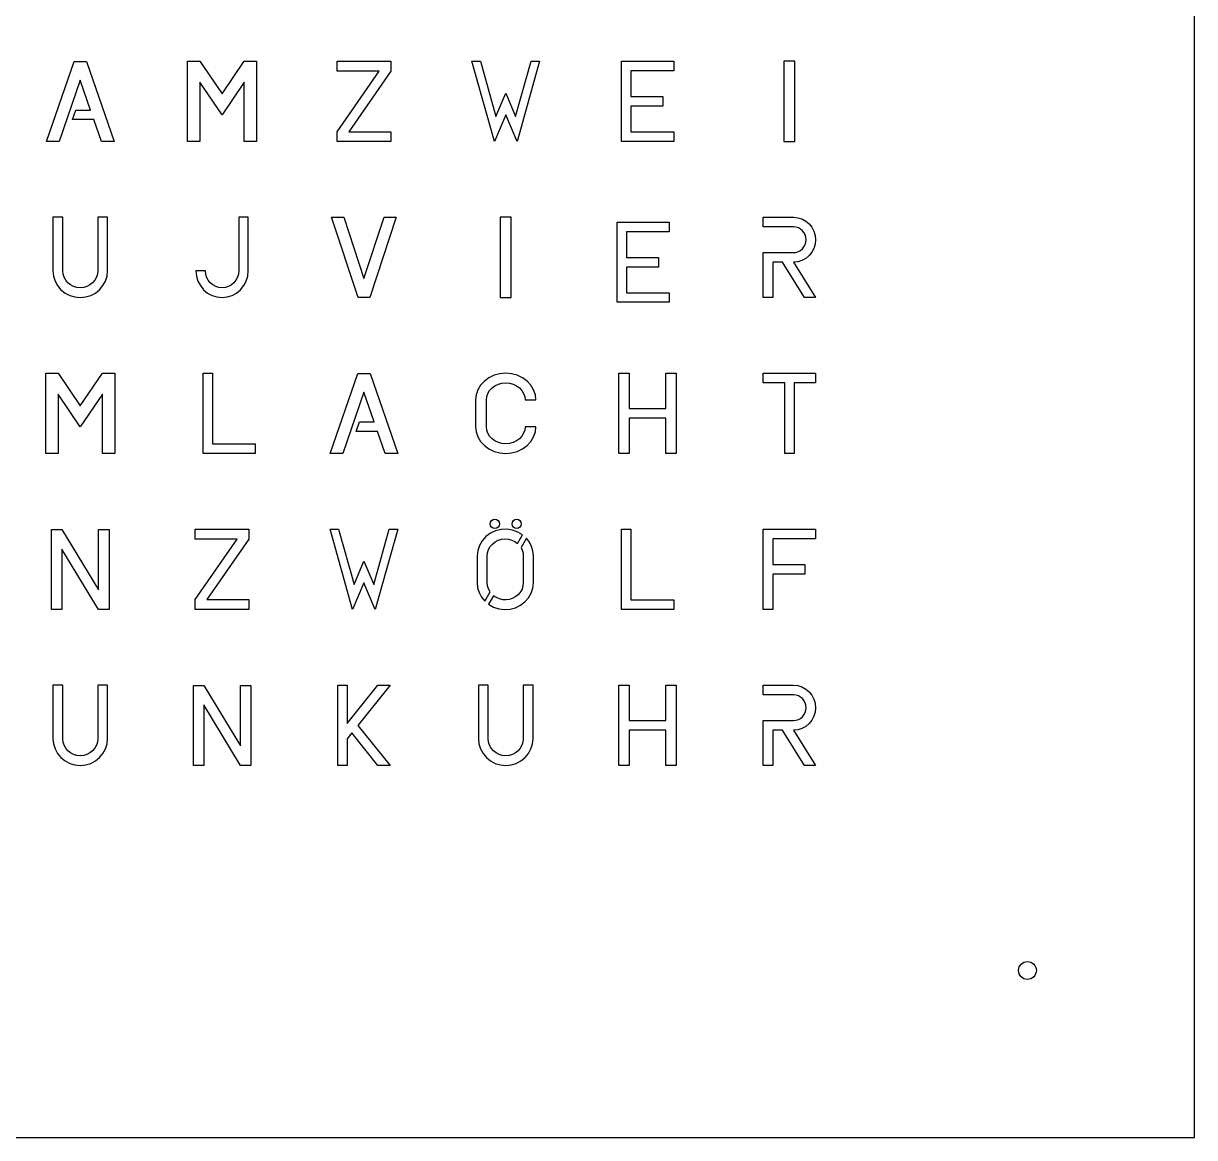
# Model space of a CAD drawing. Extents: x 0 to 500, y 0 to 500.
# Drawn here: x 237.2 to 500, y 0 to 250 of the extents above; entities that cross this region are included whole.
import ezdxf

# ---------------------------------------------------------------- set-up
doc = ezdxf.new("R2010")
doc.units = 0
doc.layers.add('7', color=7, linetype='CONTINUOUS')

msp = doc.modelspace()

# ---------------------------------------------------------------- linework, layer by layer
at = {"layer": '7'}
for p, q in [((500, 0), (500, 500)), ((242.3972, 223.4993), (248.6301, 241.48129)), ((248.6301, 241.48129), (251.3699, 241.48129)), ((251.3699, 241.48129), (257.60281, 223.4993)), ((274.0632, 223.4993), (274.0632, 241.5007)), ((274.0632, 241.5007), (276.85779, 241.5007)), ((276.85779, 241.5007), (281.81821, 234.1637)), ((281.81821, 234.1637), (286.77859, 241.5007)), ((286.77859, 241.5007), (289.57309, 241.5007)), ((289.57309, 241.5007), (289.57309, 223.4993)), ((307.6106, 239.29379), (307.6106, 241.5007)), ((307.6106, 241.5007), (319.6622, 241.5007)), ((317.0455, 239.29379), (307.6106, 239.29379)), ((307.6106, 225.70621), (317.0455, 239.29379)), ((319.6622, 239.29379), (310.22729, 225.70621)), ((319.6622, 241.5007), (319.6622, 239.29379)), ((342.92621, 223.4993), (337.86191, 241.5007)), ((337.86191, 241.5007), (339.78281, 241.5007)), ((339.78281, 241.5007), (343.26251, 229.1317)), ((347.64651, 229.1317), (351.12631, 241.5007)), ((353.04709, 241.5007), (347.98291, 223.4993)), ((351.12631, 241.5007), (353.04709, 241.5007)), ((371.4119, 223.4993), (371.4119, 241.5007)), ((371.4119, 241.5007), (383.13351, 241.5007)), ((383.13351, 239.34061), (373.5239, 239.34061)), ((373.5239, 239.34061), (373.5239, 233.58009)), ((383.13351, 241.5007), (383.13351, 239.34061)), ((407.84329, 241.5007), (407.84329, 223.4993)), ((410.3385, 241.5007), (407.84329, 241.5007)), ((410.3385, 223.4993), (410.3385, 241.5007)), ((250, 237.24001), (245.2372, 223.4993)), ((252.3112, 230.5722), (250, 237.24001)), ((281.81821, 229.4998), (276.85779, 236.83681)), ((276.85779, 236.83681), (276.85779, 223.4993)), ((286.77859, 236.83681), (281.81821, 229.4998)), ((286.77859, 223.4993), (286.77859, 236.83681)), ((343.26251, 229.1317), (345.4545, 234.33389)), ((345.4545, 234.33389), (347.64651, 229.1317)), ((373.5239, 233.58009), (380.73111, 233.58009)), ((380.73111, 231.41991), (373.5239, 231.41991)), ((373.5239, 231.41991), (373.5239, 225.65939)), ((380.73111, 233.58009), (380.73111, 231.41991)), ((248.2834, 228.4144), (249.0314, 230.5722)), ((249.0314, 230.5722), (252.3112, 230.5722)), ((345.4545, 229.4998), (342.92621, 223.4993)), ((347.98291, 223.4993), (345.4545, 229.4998)), ((253.0591, 228.4144), (248.2834, 228.4144)), ((254.7628, 223.4993), (253.0591, 228.4144)), ((245.2372, 223.4993), (242.3972, 223.4993)), ((257.60281, 223.4993), (254.7628, 223.4993)), ((276.85779, 223.4993), (274.0632, 223.4993)), ((289.57309, 223.4993), (286.77859, 223.4993)), ((307.6106, 223.4993), (307.6106, 225.70621)), ((319.6622, 223.4993), (307.6106, 223.4993)), ((310.22729, 225.70621), (319.6622, 225.70621)), ((319.6622, 225.70621), (319.6622, 223.4993)), ((383.13351, 223.4993), (371.4119, 223.4993)), ((373.5239, 225.65939), (383.13351, 225.65939)), ((383.13351, 225.65939), (383.13351, 223.4993)), ((407.84329, 223.4993), (410.3385, 223.4993)), ((243.87041, 206.5007), (243.87041, 194.4938)), ((246.07919, 206.5007), (243.87041, 206.5007)), ((246.07919, 194.4938), (246.07919, 206.5007)), ((256.12961, 206.5007), (253.92081, 206.5007)), ((253.92081, 206.5007), (253.92081, 194.4938)), ((256.12961, 194.4938), (256.12961, 206.5007)), ((287.67899, 206.5007), (285.56699, 206.5007)), ((285.56699, 206.5007), (285.56699, 194.4938)), ((287.67899, 194.4938), (287.67899, 206.5007)), ((312.332, 188.4993), (306.39441, 206.5007)), ((306.39441, 206.5007), (309.09979, 206.5007)), ((309.09979, 206.5007), (313.6369, 192.74519)), ((313.6369, 192.74519), (318.17401, 206.5007)), ((320.87949, 206.5007), (314.94189, 188.4993)), ((318.17401, 206.5007), (320.87949, 206.5007)), ((344.207, 206.5007), (344.207, 188.4993)), ((346.70209, 206.5007), (344.207, 206.5007)), ((346.70209, 188.4993), (346.70209, 206.5007)), ((370.42999, 187.4192), (370.42999, 205.42059)), ((370.42999, 205.42059), (382.15161, 205.42059)), ((382.15161, 205.42059), (382.15161, 203.2605)), ((403.2301, 206.5007), (410.02371, 206.5007)), ((403.2301, 204.34061), (403.2301, 206.5007)), ((410.02371, 206.5007), (410.98511, 206.4039)), ((410.98511, 206.4039), (411.90961, 206.117)), ((411.90961, 206.117), (412.7616, 205.65131)), ((412.7616, 205.65131), (413.5083, 205.0244)), ((413.5083, 205.0244), (414.12119, 204.2606)), ((382.15161, 203.2605), (372.54199, 203.2605)), ((372.54199, 203.2605), (372.54199, 197.5)), ((410.02371, 204.34061), (403.2301, 204.34061)), ((410.57309, 204.2852), (410.02371, 204.34061)), ((411.10129, 204.12131), (410.57309, 204.2852)), ((411.5882, 203.8551), (411.10129, 204.12131)), ((412.01489, 203.49699), (411.5882, 203.8551)), ((412.36511, 203.0605), (412.01489, 203.49699)), ((412.6254, 202.5625), (412.36511, 203.0605)), ((412.78561, 202.0222), (412.6254, 202.5625)), ((414.12119, 204.2606), (414.5766, 203.38921)), ((414.5766, 203.38921), (414.85699, 202.4436)), ((414.85699, 202.4436), (414.95169, 201.4603)), ((412.01489, 199.42371), (412.36511, 199.86011)), ((412.36511, 199.86011), (412.6254, 200.35809)), ((412.6254, 200.35809), (412.78561, 200.89841)), ((412.83969, 201.4603), (412.78561, 202.0222)), ((412.78561, 200.89841), (412.83969, 201.4603)), ((414.85699, 200.47701), (414.5766, 199.5314)), ((414.95169, 201.4603), (414.85699, 200.47701)), ((372.54199, 197.5), (379.74921, 197.5)), ((379.74921, 197.5), (379.74921, 195.3398)), ((403.2301, 198.58009), (410.02371, 198.58009)), ((403.2301, 188.4993), (403.2301, 198.58009)), ((410.02371, 198.58009), (410.57309, 198.63541)), ((410.57309, 198.63541), (411.10129, 198.7993)), ((411.10129, 198.7993), (411.5882, 199.06551)), ((411.5882, 199.06551), (412.01489, 199.42371)), ((412.7616, 197.26939), (411.90961, 196.8036)), ((413.5083, 197.89619), (412.7616, 197.26939)), ((414.12119, 198.66), (413.5083, 197.89619)), ((414.5766, 199.5314), (414.12119, 198.66)), ((243.87041, 194.4938), (243.9881, 193.3243)), ((246.1546, 193.7457), (246.07919, 194.4938)), ((253.92081, 194.4938), (253.8454, 193.7457)), ((256.01181, 193.3243), (256.12961, 194.4938)), ((278.0694, 194.4938), (275.9574, 194.4938)), ((275.9574, 194.4938), (276.07001, 193.3243)), ((278.14139, 193.7457), (278.0694, 194.4938)), ((285.56699, 194.4938), (285.4949, 193.7457)), ((287.56641, 193.3243), (287.67899, 194.4938)), ((379.74921, 195.3398), (372.54199, 195.3398)), ((372.54199, 195.3398), (372.54199, 189.57941)), ((407.52029, 196.41991), (405.3421, 196.41991)), ((405.3421, 196.41991), (405.3421, 188.4993)), ((412.4483, 188.4993), (407.52029, 196.41991)), ((410.98511, 196.5168), (410.02371, 196.41991)), ((410.02371, 196.41991), (414.95169, 188.4993)), ((411.90961, 196.8036), (410.98511, 196.5168)), ((243.9881, 193.3243), (244.33701, 192.1998)), ((244.33701, 192.1998), (244.9034, 191.16341)), ((246.3777, 193.0264), (246.1546, 193.7457)), ((246.74001, 192.36349), (246.3777, 193.0264)), ((247.2276, 191.7825), (246.74001, 192.36349)), ((253.25999, 192.36349), (252.7724, 191.7825)), ((253.6223, 193.0264), (253.25999, 192.36349)), ((253.8454, 193.7457), (253.6223, 193.0264)), ((255.0966, 191.16341), (255.66299, 192.1998)), ((255.66299, 192.1998), (256.01181, 193.3243)), ((276.07001, 193.3243), (276.4035, 192.1998)), ((276.4035, 192.1998), (276.9451, 191.16341)), ((278.35471, 193.0264), (278.14139, 193.7457)), ((278.7012, 192.36349), (278.35471, 193.0264)), ((279.16739, 191.7825), (278.7012, 192.36349)), ((284.93521, 192.36349), (284.46899, 191.7825)), ((285.28159, 193.0264), (284.93521, 192.36349)), ((285.4949, 193.7457), (285.28159, 193.0264)), ((286.69131, 191.16341), (287.23279, 192.1998)), ((287.23279, 192.1998), (287.56641, 193.3243)), ((244.9034, 191.16341), (245.6657, 190.255)), ((245.6657, 190.255), (246.5946, 189.50951)), ((246.5946, 189.50951), (247.6543, 188.9556)), ((247.8217, 191.3056), (247.2276, 191.7825)), ((248.4996, 190.95129), (247.8217, 191.3056)), ((249.23511, 190.73309), (248.4996, 190.95129)), ((250, 190.65939), (249.23511, 190.73309)), ((250.76489, 190.73309), (250, 190.65939)), ((251.5004, 190.95129), (250.76489, 190.73309)), ((252.17821, 191.3056), (251.5004, 190.95129)), ((252.7724, 191.7825), (252.17821, 191.3056)), ((252.3457, 188.9556), (253.4054, 189.50951)), ((253.4054, 189.50951), (254.3343, 190.255)), ((254.3343, 190.255), (255.0966, 191.16341)), ((276.9451, 191.16341), (277.67401, 190.255)), ((277.67401, 190.255), (278.5621, 189.50951)), ((278.5621, 189.50951), (279.57541, 188.9556)), ((279.7355, 191.3056), (279.16739, 191.7825)), ((280.38361, 190.95129), (279.7355, 191.3056)), ((281.08679, 190.73309), (280.38361, 190.95129)), ((281.81821, 190.65939), (281.08679, 190.73309)), ((282.5495, 190.73309), (281.81821, 190.65939)), ((283.25281, 190.95129), (282.5495, 190.73309)), ((283.90091, 191.3056), (283.25281, 190.95129)), ((284.46899, 191.7825), (283.90091, 191.3056)), ((284.061, 188.9556), (285.07431, 189.50951)), ((285.07431, 189.50951), (285.9624, 190.255)), ((285.9624, 190.255), (286.69131, 191.16341)), ((372.54199, 189.57941), (382.15161, 189.57941)), ((382.15161, 189.57941), (382.15161, 187.4192)), ((247.6543, 188.9556), (248.8042, 188.6145)), ((248.8042, 188.6145), (250, 188.4993)), ((250, 188.4993), (251.1958, 188.6145)), ((251.1958, 188.6145), (252.3457, 188.9556)), ((279.57541, 188.9556), (280.6748, 188.6145)), ((280.6748, 188.6145), (281.81821, 188.4993)), ((281.81821, 188.4993), (282.96161, 188.6145)), ((282.96161, 188.6145), (284.061, 188.9556)), ((314.94189, 188.4993), (312.332, 188.4993)), ((344.207, 188.4993), (346.70209, 188.4993)), ((382.15161, 187.4192), (370.42999, 187.4192)), ((405.3421, 188.4993), (403.2301, 188.4993)), ((414.95169, 188.4993), (412.4483, 188.4993)), ((242.245, 153.4993), (242.245, 171.5007)), ((242.245, 171.5007), (245.0396, 171.5007)), ((245.0396, 171.5007), (250, 164.1637)), ((250, 164.1637), (254.9604, 171.5007)), ((254.9604, 171.5007), (257.755, 171.5007)), ((257.755, 171.5007), (257.755, 153.4993)), ((277.54831, 171.5007), (279.66031, 171.5007)), ((277.54831, 153.4993), (277.54831, 171.5007)), ((279.66031, 171.5007), (279.66031, 155.65939)), ((306.0336, 153.4993), (312.26651, 171.48129)), ((312.26651, 171.48129), (315.0062, 171.48129)), ((315.0062, 171.48129), (321.2392, 153.4993)), ((342.85989, 171.0444), (341.68771, 170.49049)), ((344.13181, 171.3855), (342.85989, 171.0444)), ((345.4545, 171.5007), (344.13181, 171.3855)), ((346.77731, 171.3855), (345.4545, 171.5007)), ((348.04919, 171.0444), (346.77731, 171.3855)), ((349.22141, 170.49049), (348.04919, 171.0444)), ((370.86441, 171.5007), (373.17371, 171.5007)), ((370.86441, 153.4993), (370.86441, 171.5007)), ((373.17371, 171.5007), (373.17371, 163.58009)), ((381.3718, 171.5007), (383.68109, 171.5007)), ((381.3718, 163.58009), (381.3718, 171.5007)), ((383.68109, 171.5007), (383.68109, 153.4993)), ((403.2301, 171.5007), (414.95169, 171.5007)), ((403.2301, 169.34061), (403.2301, 171.5007)), ((414.95169, 171.5007), (414.95169, 169.34061)), ((339.81711, 168.83659), (339.19049, 167.8002)), ((340.66031, 169.745), (339.81711, 168.83659)), ((341.68771, 170.49049), (340.66031, 169.745)), ((341.8486, 167.63651), (342.38791, 168.2175)), ((342.38791, 168.2175), (343.0451, 168.69431)), ((343.0451, 168.69431), (343.79489, 169.04871)), ((343.79489, 169.04871), (344.60849, 169.26691)), ((344.60849, 169.26691), (345.4545, 169.34061)), ((345.4545, 169.34061), (346.3006, 169.26691)), ((346.3006, 169.26691), (347.1142, 169.04871)), ((347.1142, 169.04871), (347.86401, 168.69431)), ((347.86401, 168.69431), (348.52109, 168.2175)), ((348.52109, 168.2175), (349.06049, 167.63651)), ((350.24881, 169.745), (349.22141, 170.49049)), ((351.09201, 168.83659), (350.24881, 169.745)), ((351.7186, 167.8002), (351.09201, 168.83659)), ((408.03491, 169.34061), (403.2301, 169.34061)), ((408.03491, 153.4993), (408.03491, 169.34061)), ((414.95169, 169.34061), (410.14691, 169.34061)), ((410.14691, 169.34061), (410.14691, 153.4993)), ((250, 159.4998), (245.0396, 166.83681)), ((245.0396, 166.83681), (245.0396, 153.4993)), ((254.9604, 166.83681), (250, 159.4998)), ((254.9604, 153.4993), (254.9604, 166.83681)), ((313.63641, 167.24001), (308.8736, 153.4993)), ((315.94751, 160.5722), (313.63641, 167.24001)), ((338.80469, 166.6757), (338.67441, 165.5062)), ((339.19049, 167.8002), (338.80469, 166.6757)), ((341.11771, 165.5062), (341.20099, 166.2543)), ((341.20099, 166.2543), (341.44781, 166.9736)), ((341.44781, 166.9736), (341.8486, 167.63651)), ((349.06049, 167.63651), (349.4613, 166.9736)), ((349.4613, 166.9736), (349.7081, 166.2543)), ((349.7081, 166.2543), (349.79141, 165.5062)), ((352.1044, 166.6757), (351.7186, 167.8002)), ((352.23471, 165.5062), (352.1044, 166.6757)), ((338.67441, 165.5062), (338.67441, 159.4938)), ((341.11771, 159.4938), (341.11771, 165.5062)), ((349.79141, 165.5062), (352.23471, 165.5062)), ((373.17371, 163.58009), (381.3718, 163.58009)), ((311.9198, 158.4144), (312.66769, 160.5722)), ((312.66769, 160.5722), (315.94751, 160.5722)), ((381.3718, 161.41991), (373.17371, 161.41991)), ((373.17371, 161.41991), (373.17371, 153.4993)), ((381.3718, 153.4993), (381.3718, 161.41991)), ((316.6955, 158.4144), (311.9198, 158.4144)), ((318.3992, 153.4993), (316.6955, 158.4144)), ((338.67441, 159.4938), (338.80469, 158.3243)), ((338.80469, 158.3243), (339.19049, 157.1998)), ((341.20099, 158.7457), (341.11771, 159.4938)), ((341.44781, 158.0264), (341.20099, 158.7457)), ((341.8486, 157.36349), (341.44781, 158.0264)), ((349.4613, 158.0264), (349.06049, 157.36349)), ((349.7081, 158.7457), (349.4613, 158.0264)), ((349.79141, 159.4938), (349.7081, 158.7457)), ((352.23471, 159.4938), (349.79141, 159.4938)), ((351.7186, 157.1998), (352.1044, 158.3243)), ((352.1044, 158.3243), (352.23471, 159.4938)), ((279.66031, 155.65939), (289.2699, 155.65939)), ((289.2699, 155.65939), (289.2699, 153.4993)), ((339.19049, 157.1998), (339.81711, 156.16341)), ((339.81711, 156.16341), (340.66031, 155.255)), ((340.66031, 155.255), (341.68771, 154.50951)), ((342.38791, 156.7825), (341.8486, 157.36349)), ((343.0451, 156.3056), (342.38791, 156.7825)), ((343.79489, 155.95129), (343.0451, 156.3056)), ((344.60849, 155.73309), (343.79489, 155.95129)), ((345.4545, 155.65939), (344.60849, 155.73309)), ((346.3006, 155.73309), (345.4545, 155.65939)), ((347.1142, 155.95129), (346.3006, 155.73309)), ((347.86401, 156.3056), (347.1142, 155.95129)), ((348.52109, 156.7825), (347.86401, 156.3056)), ((349.06049, 157.36349), (348.52109, 156.7825)), ((349.22141, 154.50951), (350.24881, 155.255)), ((350.24881, 155.255), (351.09201, 156.16341)), ((351.09201, 156.16341), (351.7186, 157.1998)), ((245.0396, 153.4993), (242.245, 153.4993)), ((257.755, 153.4993), (254.9604, 153.4993)), ((289.2699, 153.4993), (277.54831, 153.4993)), ((308.8736, 153.4993), (306.0336, 153.4993)), ((321.2392, 153.4993), (318.3992, 153.4993)), ((341.68771, 154.50951), (342.85989, 153.9556)), ((342.85989, 153.9556), (344.13181, 153.6145)), ((344.13181, 153.6145), (345.4545, 153.4993)), ((345.4545, 153.4993), (346.77731, 153.6145)), ((346.77731, 153.6145), (348.04919, 153.9556)), ((348.04919, 153.9556), (349.22141, 154.50951)), ((373.17371, 153.4993), (370.86441, 153.4993)), ((383.68109, 153.4993), (381.3718, 153.4993)), ((410.14691, 153.4993), (408.03491, 153.4993)), ((243.55161, 118.4993), (243.55161, 136.4379)), ((243.55161, 136.4379), (245.87531, 136.4379)), ((245.87531, 136.4379), (254.12469, 122.8708)), ((254.12469, 122.8708), (254.12469, 136.4379)), ((254.12469, 136.4379), (256.44839, 136.4379)), ((256.44839, 136.4379), (256.44839, 118.4993)), ((275.79239, 134.29379), (275.79239, 136.5007)), ((275.79239, 136.5007), (287.84399, 136.5007)), ((285.22729, 134.29379), (275.79239, 134.29379)), ((275.79239, 120.7062), (285.22729, 134.29379)), ((287.84399, 134.29379), (278.40909, 120.7062)), ((287.84399, 136.5007), (287.84399, 134.29379)), ((311.108, 118.4993), (306.04379, 136.5007)), ((306.04379, 136.5007), (307.96469, 136.5007)), ((307.96469, 136.5007), (311.4444, 124.1317)), ((315.8284, 124.1317), (319.30811, 136.5007)), ((321.229, 136.5007), (316.1647, 118.4993)), ((319.30811, 136.5007), (321.229, 136.5007)), ((341.0069, 134.8533), (340.17291, 133.9326)), ((342.01941, 135.5956), (341.0069, 134.8533)), ((343.1687, 136.1291), (342.01941, 135.5956)), ((343.06821, 133.666), (343.7525, 134.0249)), ((344.40771, 136.4319), (343.1687, 136.1291)), ((343.7525, 134.0249), (344.49689, 134.252)), ((345.68561, 136.49159), (344.40771, 136.4319)), ((344.49689, 134.252), (345.27341, 134.33881)), ((345.27341, 134.33881), (346.05301, 134.2821)), ((346.95001, 136.30569), (345.68561, 136.49159)), ((346.05301, 134.2821), (346.80649, 134.084)), ((346.80649, 134.084), (347.50562, 133.7518)), ((348.14899, 135.882), (346.95001, 136.30569)), ((348.1243, 133.2982), (349.2334, 135.23759)), ((349.2334, 135.23759), (348.14899, 135.882)), ((350.09149, 134.4726), (348.88791, 132.36771)), ((350.7662, 133.59979), (350.09149, 134.4726)), ((371.4119, 136.5007), (373.5239, 136.5007)), ((371.4119, 118.4993), (371.4119, 136.5007)), ((373.5239, 136.5007), (373.5239, 120.6594)), ((403.2301, 118.4993), (403.2301, 136.5007)), ((403.2301, 136.5007), (414.95169, 136.5007)), ((414.95169, 134.34061), (405.3421, 134.34061)), ((405.3421, 134.34061), (405.3421, 128.58009)), ((414.95169, 136.5007), (414.95169, 134.34061)), ((245.87531, 132.0663), (245.87531, 118.4993)), ((254.12469, 118.4993), (245.87531, 132.0663)), ((339.168, 131.7131), (339.03851, 130.50529)), ((339.55139, 132.8714), (339.168, 131.7131)), ((340.17291, 133.9326), (339.55139, 132.8714)), ((341.39059, 131.2437), (341.61469, 131.9545)), ((341.61469, 131.9545), (341.97891, 132.6111)), ((341.97891, 132.6111), (342.46951, 133.1888)), ((342.46951, 133.1888), (343.06821, 133.666)), ((347.50562, 133.7518), (348.1243, 133.2982)), ((348.88791, 132.36771), (349.16769, 131.77721)), ((349.16769, 131.77721), (349.3389, 131.15041)), ((351.2645, 132.6261), (350.7662, 133.59979)), ((351.57001, 131.5833), (351.2645, 132.6261)), ((351.673, 130.50529), (351.57001, 131.5833)), ((311.4444, 124.1317), (313.63641, 129.33389)), ((313.63641, 129.33389), (315.8284, 124.1317)), ((339.03851, 130.50529), (339.03851, 124.4928)), ((341.315, 130.50529), (341.39059, 131.2437)), ((341.315, 124.4928), (341.315, 130.50529)), ((349.3389, 131.15041), (349.39651, 130.50529)), ((349.39651, 130.50529), (349.39651, 124.4928)), ((351.673, 124.4928), (351.673, 130.50529)), ((405.3421, 128.58009), (412.54929, 128.58009)), ((412.54929, 126.4199), (405.3421, 126.4199)), ((405.3421, 126.4199), (405.3421, 118.4993)), ((412.54929, 128.58009), (412.54929, 126.4199)), ((313.63641, 124.4998), (311.108, 118.4993)), ((316.1647, 118.4993), (313.63641, 124.4998)), ((339.03851, 124.4928), (339.14999, 123.3713)), ((341.3847, 123.7837), (341.315, 124.4928)), ((341.5914, 123.099), (341.3847, 123.7837)), ((349.32379, 123.7684), (349.10809, 123.0701)), ((349.39651, 124.4928), (349.32379, 123.7684)), ((351.54669, 123.3), (351.673, 124.4928)), ((339.14999, 123.3713), (339.48071, 122.2894)), ((339.48071, 122.2894), (340.0188, 121.2853)), ((340.0188, 121.2853), (340.74551, 120.3945)), ((340.74551, 120.3945), (341.92801, 122.4624)), ((341.92801, 122.4624), (341.5914, 123.099)), ((342.72189, 121.585), (341.6203, 119.6586)), ((343.34821, 121.1652), (342.72189, 121.585)), ((344.04691, 120.8652), (343.34821, 121.1652)), ((347.04169, 121.0082), (346.3176, 120.7687)), ((347.70511, 121.3732), (347.04169, 121.0082)), ((348.28391, 121.8505), (347.70511, 121.3732)), ((348.75729, 122.4231), (348.28391, 121.8505)), ((349.10809, 123.0701), (348.75729, 122.4231)), ((349.75131, 120.1873), (350.56619, 121.1034)), ((350.56619, 121.1034), (351.17279, 122.1549)), ((351.17279, 122.1549), (351.54669, 123.3)), ((245.87531, 118.4993), (243.55161, 118.4993)), ((256.44839, 118.4993), (254.12469, 118.4993)), ((275.79239, 118.4993), (275.79239, 120.7062)), ((287.84399, 118.4993), (275.79239, 118.4993)), ((278.40909, 120.7062), (287.84399, 120.7062)), ((287.84399, 120.7062), (287.84399, 118.4993)), ((341.6203, 119.6586), (342.70871, 119.05)), ((342.70871, 119.05), (343.90289, 118.659)), ((343.90289, 118.659), (345.1553, 118.5013)), ((344.79269, 120.6959), (344.04691, 120.8652)), ((345.55881, 120.6633), (344.79269, 120.6959)), ((345.1553, 118.5013), (346.41571, 118.5833)), ((346.3176, 120.7687), (345.55881, 120.6633)), ((346.41571, 118.5833), (347.6337, 118.9016)), ((347.6337, 118.9016), (348.76059, 119.4435)), ((348.76059, 119.4435), (349.75131, 120.1873)), ((383.13351, 118.4993), (371.4119, 118.4993)), ((373.5239, 120.6594), (383.13351, 120.6594)), ((383.13351, 120.6594), (383.13351, 118.4993)), ((405.3421, 118.4993), (403.2301, 118.4993)), ((243.87041, 101.5007), (243.87041, 89.4938)), ((246.07919, 101.5007), (243.87041, 101.5007)), ((246.07919, 89.4938), (246.07919, 101.5007)), ((256.12961, 101.5007), (253.92081, 101.5007)), ((253.92081, 101.5007), (253.92081, 89.4938)), ((256.12961, 89.4938), (256.12961, 101.5007)), ((275.36981, 83.4993), (275.36981, 101.4379)), ((275.36981, 101.4379), (277.69351, 101.4379)), ((277.69351, 101.4379), (285.94281, 87.8708)), ((285.94281, 87.8708), (285.94281, 101.4379)), ((285.94281, 101.4379), (288.2666, 101.4379)), ((288.2666, 101.4379), (288.2666, 83.4993)), ((307.7756, 101.5007), (309.8876, 101.5007)), ((307.7756, 83.4993), (307.7756, 101.5007)), ((309.8876, 101.5007), (309.8876, 92.909)), ((309.8876, 92.909), (316.76721, 101.5007)), ((319.49719, 101.5007), (312.29001, 92.5)), ((316.76721, 101.5007), (319.49719, 101.5007)), ((339.32489, 101.5007), (339.32489, 89.4938)), ((341.53381, 101.5007), (339.32489, 101.5007)), ((341.53381, 89.4938), (341.53381, 101.5007)), ((351.5842, 101.5007), (349.37531, 101.5007)), ((349.37531, 101.5007), (349.37531, 89.4938)), ((351.5842, 89.4938), (351.5842, 101.5007)), ((370.8649, 101.5007), (373.17419, 101.5007)), ((370.8649, 83.4993), (370.8649, 101.5007)), ((373.17419, 101.5007), (373.17419, 93.5801)), ((381.37231, 101.5007), (383.6817, 101.5007)), ((381.37231, 93.5801), (381.37231, 101.5007)), ((383.6817, 101.5007), (383.6817, 83.4993)), ((403.2301, 101.5007), (410.02371, 101.5007)), ((403.2301, 99.3405), (403.2301, 101.5007)), ((410.02371, 101.5007), (410.98511, 101.4039)), ((410.98511, 101.4039), (411.90961, 101.117)), ((411.90961, 101.117), (412.7616, 100.6513)), ((412.7616, 100.6513), (413.5083, 100.0244)), ((413.5083, 100.0244), (414.12119, 99.2606)), ((410.02371, 99.3405), (403.2301, 99.3405)), ((410.57309, 99.2852), (410.02371, 99.3405)), ((411.10129, 99.1213), (410.57309, 99.2852)), ((411.5882, 98.8551), (411.10129, 99.1213)), ((412.01489, 98.4969), (411.5882, 98.8551)), ((412.36511, 98.0605), (412.01489, 98.4969)), ((412.6254, 97.5625), (412.36511, 98.0605)), ((412.78561, 97.0222), (412.6254, 97.5625)), ((414.12119, 99.2606), (414.5766, 98.3892)), ((414.5766, 98.3892), (414.85699, 97.4437)), ((414.85699, 97.4437), (414.95169, 96.4603)), ((277.69351, 97.0663), (277.69351, 83.4993)), ((285.94281, 83.4993), (277.69351, 97.0663)), ((412.01489, 94.4237), (412.36511, 94.8601)), ((412.36511, 94.8601), (412.6254, 95.3581)), ((412.6254, 95.3581), (412.78561, 95.8984)), ((412.83969, 96.4603), (412.78561, 97.0222)), ((412.78561, 95.8984), (412.83969, 96.4603)), ((414.85699, 95.477), (414.5766, 94.5314)), ((414.95169, 96.4603), (414.85699, 95.477)), ((312.29001, 92.5), (319.49719, 83.4993)), ((373.17419, 93.5801), (381.37231, 93.5801)), ((403.2301, 93.5801), (410.02371, 93.5801)), ((403.2301, 83.4993), (403.2301, 93.5801)), ((410.02371, 93.5801), (410.57309, 93.6354)), ((410.57309, 93.6354), (411.10129, 93.7993)), ((411.10129, 93.7993), (411.5882, 94.0655)), ((411.5882, 94.0655), (412.01489, 94.4237)), ((412.7616, 92.2694), (411.90961, 91.8036)), ((413.5083, 92.8962), (412.7616, 92.2694)), ((414.12119, 93.66), (413.5083, 92.8962)), ((414.5766, 94.5314), (414.12119, 93.66)), ((243.87041, 89.4938), (243.9881, 88.3243)), ((246.1546, 88.7457), (246.07919, 89.4938)), ((253.92081, 89.4938), (253.8454, 88.7457)), ((256.01181, 88.3243), (256.12961, 89.4938)), ((310.92499, 90.7954), (309.8876, 89.4998)), ((309.8876, 89.4998), (309.8876, 83.4993)), ((316.76721, 83.4993), (310.92499, 90.7954)), ((339.32489, 89.4938), (339.44269, 88.3243)), ((341.6091, 88.7457), (341.53381, 89.4938)), ((349.37531, 89.4938), (349.29999, 88.7457)), ((351.4664, 88.3243), (351.5842, 89.4938)), ((381.37231, 91.4199), (373.17419, 91.4199)), ((373.17419, 91.4199), (373.17419, 83.4993)), ((381.37231, 83.4993), (381.37231, 91.4199)), ((407.52029, 91.4199), (405.3421, 91.4199)), ((405.3421, 91.4199), (405.3421, 83.4993)), ((412.4483, 83.4993), (407.52029, 91.4199)), ((410.98511, 91.5168), (410.02371, 91.4199)), ((410.02371, 91.4199), (414.95169, 83.4993)), ((411.90961, 91.8036), (410.98511, 91.5168)), ((243.9881, 88.3243), (244.33701, 87.1998)), ((244.33701, 87.1998), (244.9034, 86.1634)), ((246.3777, 88.0264), (246.1546, 88.7457)), ((246.74001, 87.3635), (246.3777, 88.0264)), ((247.2276, 86.7825), (246.74001, 87.3635)), ((247.8217, 86.3056), (247.2276, 86.7825)), ((252.7724, 86.7825), (252.17821, 86.3056)), ((253.25999, 87.3635), (252.7724, 86.7825)), ((253.6223, 88.0264), (253.25999, 87.3635)), ((253.8454, 88.7457), (253.6223, 88.0264)), ((255.0966, 86.1634), (255.66299, 87.1998)), ((255.66299, 87.1998), (256.01181, 88.3243)), ((339.44269, 88.3243), (339.7915, 87.1998)), ((339.7915, 87.1998), (340.358, 86.1634)), ((341.83221, 88.0264), (341.6091, 88.7457)), ((342.19461, 87.3635), (341.83221, 88.0264)), ((342.6821, 86.7825), (342.19461, 87.3635)), ((343.27631, 86.3056), (342.6821, 86.7825)), ((348.2269, 86.7825), (347.63281, 86.3056)), ((348.71451, 87.3635), (348.2269, 86.7825)), ((349.07681, 88.0264), (348.71451, 87.3635)), ((349.29999, 88.7457), (349.07681, 88.0264)), ((350.55109, 86.1634), (351.11761, 87.1998)), ((351.11761, 87.1998), (351.4664, 88.3243)), ((244.9034, 86.1634), (245.6657, 85.255)), ((245.6657, 85.255), (246.5946, 84.5095)), ((246.5946, 84.5095), (247.6543, 83.9556)), ((248.4996, 85.9513), (247.8217, 86.3056)), ((249.23511, 85.7331), (248.4996, 85.9513)), ((250, 85.6594), (249.23511, 85.7331)), ((250.76489, 85.7331), (250, 85.6594)), ((251.5004, 85.9513), (250.76489, 85.7331)), ((252.17821, 86.3056), (251.5004, 85.9513)), ((252.3457, 83.9556), (253.4054, 84.5095)), ((253.4054, 84.5095), (254.3343, 85.255)), ((254.3343, 85.255), (255.0966, 86.1634)), ((340.358, 86.1634), (341.12021, 85.255)), ((341.12021, 85.255), (342.0491, 84.5095)), ((342.0491, 84.5095), (343.1088, 83.9556)), ((343.9541, 85.9513), (343.27631, 86.3056)), ((344.68961, 85.7331), (343.9541, 85.9513)), ((345.4545, 85.6594), (344.68961, 85.7331)), ((346.21939, 85.7331), (345.4545, 85.6594)), ((346.95499, 85.9513), (346.21939, 85.7331)), ((347.63281, 86.3056), (346.95499, 85.9513)), ((347.80029, 83.9556), (348.85999, 84.5095)), ((348.85999, 84.5095), (349.78879, 85.255)), ((349.78879, 85.255), (350.55109, 86.1634)), ((247.6543, 83.9556), (248.8042, 83.6145)), ((248.8042, 83.6145), (250, 83.4993)), ((250, 83.4993), (251.1958, 83.6145)), ((251.1958, 83.6145), (252.3457, 83.9556)), ((277.69351, 83.4993), (275.36981, 83.4993)), ((288.2666, 83.4993), (285.94281, 83.4993)), ((309.8876, 83.4993), (307.7756, 83.4993)), ((319.49719, 83.4993), (316.76721, 83.4993)), ((343.1088, 83.9556), (344.2587, 83.6145)), ((344.2587, 83.6145), (345.4545, 83.4993)), ((345.4545, 83.4993), (346.65039, 83.6145)), ((346.65039, 83.6145), (347.80029, 83.9556)), ((373.17419, 83.4993), (370.8649, 83.4993)), ((383.6817, 83.4993), (381.37231, 83.4993)), ((405.3421, 83.4993), (403.2301, 83.4993)), ((414.95169, 83.4993), (412.4483, 83.4993)), ((0, 0), (500, 0))]:
    msp.add_line(p, q, dxfattribs=at)
for centre, radius in [((343.00049, 137.6972), 1.035), ((347.9097, 137.6972), 1.035), ((462.5, 37.5), 2)]:
    msp.add_circle(centre, radius, dxfattribs=at)

doc.saveas('drawing.dxf')
